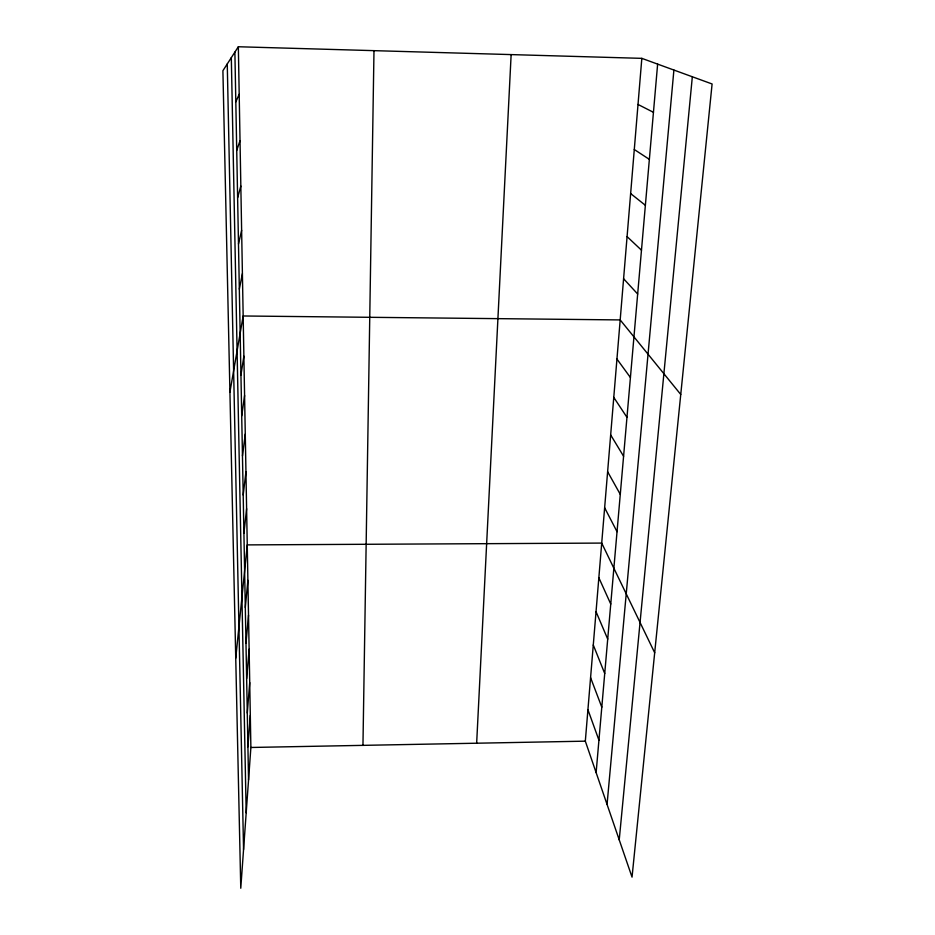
<?xml version="1.0" encoding="UTF-8"?>
<svg xmlns="http://www.w3.org/2000/svg" width="935" height="935" viewBox="0 0 935 935"><rect width="100%" height="100%" fill="white"/><g stroke="black" fill="none" stroke-linecap="round" stroke-linejoin="round"><path stroke-width="1.4" d="M362.955 745.359L373.988 50.654M476.651 743.208L511.141 54.592M238.343 46.75L250.884 747.474L240.774 888.25L222.904 70.709L238.343 46.75L641.831 58.356L712.096 83.975L632.037 877.124L585.322 741.163L641.831 58.356M247.927 746.82L250.299 715.345M247.296 713.043L249.715 682.585M246.653 678.576L249.119 649.182M596.121 772.59L657.632 64.118M245.987 643.385L248.511 615.113M607.06 804.416L673.901 70.043M245.309 607.469L247.892 580.366M619.227 839.852L692.332 76.764M235.749 658.135L247.261 544.895L601.719 543.083L654.687 652.77M243.918 533.312L246.606 508.71M243.205 495.024L245.952 471.766M242.469 455.894L245.274 434.039M241.721 415.911L244.584 395.517M240.95 375.017L243.883 356.177M229.928 392.081L243.158 315.983L620.185 319.922L680.75 394.465M239.337 289.125L242.399 273.639M238.495 243.988L241.627 230.337M237.619 197.764L240.833 186.03M236.73 150.406L240.026 140.682M235.819 101.868L239.196 94.271M250.884 747.474L585.322 741.163M638.009 104.451L653.448 112.317M634.281 149.506L649.357 159.359M630.634 193.557L645.372 205.303M627.069 236.613L641.48 250.183M623.587 278.724L637.67 294.022M616.948 359.063L630.424 377.53M613.769 397.387L626.964 417.326M610.66 434.927L623.587 456.257M607.621 471.719L620.279 494.381M604.641 507.763L617.03 531.699M598.844 577.725L610.754 604.045M596.039 611.689L607.715 639.119M593.281 644.986L604.723 673.492M590.581 677.653L601.801 707.176M587.928 709.712L598.938 740.204M227.263 63.942L243.556 849.541M234.884 52.115L248.546 779.919M231.319 57.654L246.185 812.831"/></g></svg>
